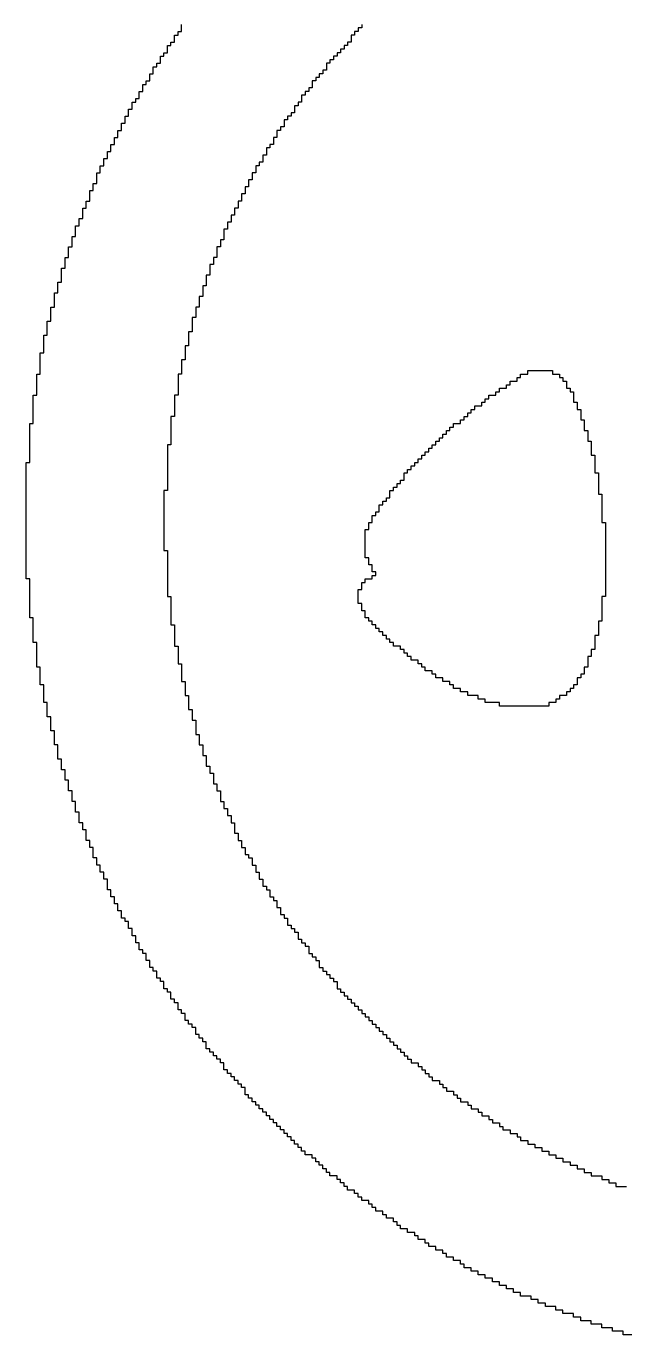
# Model space of a CAD drawing. Header units: inches. Extents: x -0.01 to 8.25, y -0.01 to 4.91.
# Drawn here: x 6.0883 to 6.1555, y 1.0419 to 1.1888 of the extents above; entities that cross this region are included whole.
import ezdxf

# ---------------------------------------------------------------- set-up
doc = ezdxf.new("R2010")
doc.units = ezdxf.units.IN
doc.header["$MEASUREMENT"] = 0
doc.layers.add('Top Overlay', color=2, linetype='Continuous')

msp = doc.modelspace()

# ---------------------------------------------------------------- linework, layer by layer
at = {"layer": 'Top Overlay'}
for p, q in [((6.10572, 1.18821), (6.10572, 1.189)), ((6.12594, 1.18861), (6.12555, 1.18861)), ((6.12555, 1.18861), (6.12555, 1.18821)), ((6.12594, 1.189), (6.12594, 1.18861)), ((6.10453, 1.18662), (6.10453, 1.18702)), ((6.10453, 1.18702), (6.10493, 1.18702)), ((6.10493, 1.18702), (6.10493, 1.18781)), ((6.10493, 1.18781), (6.10532, 1.18781)), ((6.10532, 1.18781), (6.10532, 1.18821)), ((6.10532, 1.18821), (6.10572, 1.18821)), ((6.12475, 1.18702), (6.12436, 1.18702)), ((6.12436, 1.18702), (6.12436, 1.18662)), ((6.12515, 1.18781), (6.12475, 1.18781)), ((6.12475, 1.18781), (6.12475, 1.18702)), ((6.12555, 1.18821), (6.12515, 1.18821)), ((6.12515, 1.18821), (6.12515, 1.18781)), ((6.10374, 1.18544), (6.10374, 1.18583)), ((6.10374, 1.18583), (6.10413, 1.18583)), ((6.10413, 1.18583), (6.10413, 1.18662)), ((6.10413, 1.18662), (6.10453, 1.18662)), ((6.12356, 1.18583), (6.12317, 1.18583)), ((6.12317, 1.18583), (6.12317, 1.18544)), ((6.12396, 1.18623), (6.12356, 1.18623)), ((6.12356, 1.18623), (6.12356, 1.18583)), ((6.12436, 1.18662), (6.12396, 1.18662)), ((6.12396, 1.18662), (6.12396, 1.18623)), ((6.10255, 1.18345), (6.10255, 1.18425)), ((6.10255, 1.18425), (6.10295, 1.18425)), ((6.10295, 1.18425), (6.10295, 1.18464)), ((6.10295, 1.18464), (6.10334, 1.18464)), ((6.10334, 1.18464), (6.10334, 1.18544)), ((6.10334, 1.18544), (6.10374, 1.18544)), ((6.12237, 1.18464), (6.12198, 1.18464)), ((6.12198, 1.18464), (6.12198, 1.18385)), ((6.12277, 1.18504), (6.12237, 1.18504)), ((6.12237, 1.18504), (6.12237, 1.18464)), ((6.12317, 1.18544), (6.12277, 1.18544)), ((6.12277, 1.18544), (6.12277, 1.18504)), ((6.10176, 1.18226), (6.10176, 1.18266)), ((6.10176, 1.18266), (6.10215, 1.18266)), ((6.10215, 1.18266), (6.10215, 1.18345)), ((6.10215, 1.18345), (6.10255, 1.18345)), ((6.12079, 1.18266), (6.12039, 1.18266)), ((6.12039, 1.18266), (6.12039, 1.18187)), ((6.12118, 1.18306), (6.12079, 1.18306)), ((6.12079, 1.18306), (6.12079, 1.18266)), ((6.12158, 1.18345), (6.12118, 1.18345)), ((6.12118, 1.18345), (6.12118, 1.18306)), ((6.12198, 1.18385), (6.12158, 1.18385)), ((6.12158, 1.18385), (6.12158, 1.18345)), ((6.10096, 1.18068), (6.10096, 1.18147)), ((6.10096, 1.18147), (6.10136, 1.18147)), ((6.10136, 1.18147), (6.10136, 1.18226)), ((6.10136, 1.18226), (6.10176, 1.18226)), ((6.11999, 1.18147), (6.1196, 1.18147)), ((6.1196, 1.18147), (6.1196, 1.18107)), ((6.12039, 1.18187), (6.11999, 1.18187)), ((6.11999, 1.18187), (6.11999, 1.18147)), ((6.10017, 1.17949), (6.10017, 1.18028)), ((6.10017, 1.18028), (6.10057, 1.18028)), ((6.10057, 1.18028), (6.10057, 1.18068)), ((6.10057, 1.18068), (6.10096, 1.18068)), ((6.11881, 1.17988), (6.11841, 1.17988)), ((6.11841, 1.17988), (6.11841, 1.17909)), ((6.1192, 1.18028), (6.11881, 1.18028)), ((6.11881, 1.18028), (6.11881, 1.17988)), ((6.1196, 1.18107), (6.1192, 1.18107)), ((6.1192, 1.18107), (6.1192, 1.18028)), ((6.09938, 1.1779), (6.09938, 1.17869)), ((6.09938, 1.17869), (6.09977, 1.17869)), ((6.09977, 1.17869), (6.09977, 1.17949)), ((6.09977, 1.17949), (6.10017, 1.17949)), ((6.11762, 1.1783), (6.11722, 1.1783)), ((6.11722, 1.1783), (6.11722, 1.17751)), ((6.11801, 1.17869), (6.11762, 1.17869)), ((6.11762, 1.17869), (6.11762, 1.1783)), ((6.11841, 1.17909), (6.11801, 1.17909)), ((6.11801, 1.17909), (6.11801, 1.17869)), ((6.09858, 1.17632), (6.09858, 1.17711)), ((6.09858, 1.17711), (6.09898, 1.17711)), ((6.09898, 1.17711), (6.09898, 1.1779)), ((6.09898, 1.1779), (6.09938, 1.1779)), ((6.11682, 1.17711), (6.11643, 1.17711)), ((6.11643, 1.17711), (6.11643, 1.17632)), ((6.11722, 1.17751), (6.11682, 1.17751)), ((6.11682, 1.17751), (6.11682, 1.17711)), ((6.09779, 1.17473), (6.09779, 1.17552)), ((6.09779, 1.17552), (6.09819, 1.17552)), ((6.09819, 1.17552), (6.09819, 1.17632)), ((6.09819, 1.17632), (6.09858, 1.17632)), ((6.11603, 1.17552), (6.11563, 1.17552)), ((6.11563, 1.17552), (6.11563, 1.17513)), ((6.11643, 1.17632), (6.11603, 1.17632)), ((6.11603, 1.17632), (6.11603, 1.17552)), ((6.097, 1.17314), (6.097, 1.17394)), ((6.097, 1.17394), (6.09739, 1.17394)), ((6.09739, 1.17394), (6.09739, 1.17473)), ((6.09739, 1.17473), (6.09779, 1.17473)), ((6.11524, 1.17433), (6.11484, 1.17433)), ((6.11484, 1.17433), (6.11484, 1.17354)), ((6.11563, 1.17513), (6.11524, 1.17513)), ((6.11524, 1.17513), (6.11524, 1.17433)), ((6.09621, 1.17116), (6.09621, 1.17235)), ((6.09621, 1.17235), (6.0966, 1.17235)), ((6.0966, 1.17235), (6.0966, 1.17314)), ((6.0966, 1.17314), (6.097, 1.17314)), ((6.11405, 1.17235), (6.11365, 1.17235)), ((6.11365, 1.17235), (6.11365, 1.17156)), ((6.11444, 1.17314), (6.11405, 1.17314)), ((6.11405, 1.17314), (6.11405, 1.17235)), ((6.11484, 1.17354), (6.11444, 1.17354)), ((6.11444, 1.17354), (6.11444, 1.17314)), ((6.09581, 1.17037), (6.09581, 1.17116)), ((6.09581, 1.17116), (6.09621, 1.17116)), ((6.11365, 1.17156), (6.11325, 1.17156)), ((6.11325, 1.17156), (6.11325, 1.17076)), ((6.09541, 1.16918), (6.09541, 1.17037)), ((6.09541, 1.17037), (6.09581, 1.17037)), ((6.11286, 1.16997), (6.11246, 1.16997)), ((6.11246, 1.16997), (6.11246, 1.16918)), ((6.11325, 1.17076), (6.11286, 1.17076)), ((6.11286, 1.17076), (6.11286, 1.16997)), ((6.09462, 1.1672), (6.09462, 1.16839)), ((6.09462, 1.16839), (6.09502, 1.16839)), ((6.09502, 1.16839), (6.09502, 1.16918)), ((6.09502, 1.16918), (6.09541, 1.16918)), ((6.11206, 1.16839), (6.11167, 1.16839)), ((6.11167, 1.16839), (6.11167, 1.16759)), ((6.11246, 1.16918), (6.11206, 1.16918)), ((6.11206, 1.16918), (6.11206, 1.16839)), ((6.09422, 1.1664), (6.09422, 1.1672)), ((6.09422, 1.1672), (6.09462, 1.1672)), ((6.11127, 1.1668), (6.11088, 1.1668)), ((6.11088, 1.1668), (6.11088, 1.16601)), ((6.11167, 1.16759), (6.11127, 1.16759)), ((6.11127, 1.16759), (6.11127, 1.1668)), ((6.09343, 1.16402), (6.09343, 1.16521)), ((6.09343, 1.16521), (6.09383, 1.16521)), ((6.09383, 1.16521), (6.09383, 1.1664)), ((6.09383, 1.1664), (6.09422, 1.1664)), ((6.11088, 1.16601), (6.11048, 1.16601)), ((6.11048, 1.16601), (6.11048, 1.16482)), ((6.09303, 1.16283), (6.09303, 1.16402)), ((6.09303, 1.16402), (6.09343, 1.16402)), ((6.11008, 1.16402), (6.10969, 1.16402)), ((6.10969, 1.16402), (6.10969, 1.16283)), ((6.11048, 1.16482), (6.11008, 1.16482)), ((6.11008, 1.16482), (6.11008, 1.16402)), ((6.09264, 1.16165), (6.09264, 1.16283)), ((6.09264, 1.16283), (6.09303, 1.16283)), ((6.10929, 1.16204), (6.10889, 1.16204)), ((6.10889, 1.16204), (6.10889, 1.16085)), ((6.10969, 1.16283), (6.10929, 1.16283)), ((6.10929, 1.16283), (6.10929, 1.16204)), ((6.09224, 1.16006), (6.09224, 1.16165)), ((6.09224, 1.16165), (6.09264, 1.16165)), ((6.10889, 1.16085), (6.1085, 1.16085)), ((6.1085, 1.16085), (6.1085, 1.15966)), ((6.09184, 1.15887), (6.09184, 1.16006)), ((6.09184, 1.16006), (6.09224, 1.16006)), ((6.1085, 1.15966), (6.1081, 1.15966)), ((6.1081, 1.15966), (6.1081, 1.15847)), ((6.09145, 1.15728), (6.09145, 1.15887)), ((6.09145, 1.15887), (6.09184, 1.15887)), ((6.1081, 1.15847), (6.1077, 1.15847)), ((6.1077, 1.15847), (6.1077, 1.15728)), ((6.09105, 1.1557), (6.09105, 1.15728)), ((6.09105, 1.15728), (6.09145, 1.15728)), ((6.1077, 1.15728), (6.10731, 1.15728)), ((6.10731, 1.15728), (6.10731, 1.15609)), ((6.09065, 1.15411), (6.09065, 1.1557)), ((6.09065, 1.1557), (6.09105, 1.1557)), ((6.10731, 1.15609), (6.10691, 1.15609)), ((6.10691, 1.15609), (6.10691, 1.15451)), ((6.09026, 1.15213), (6.09026, 1.15411)), ((6.09026, 1.15411), (6.09065, 1.15411)), ((6.10691, 1.15451), (6.10651, 1.15451)), ((6.10651, 1.15451), (6.10651, 1.15292)), ((6.08986, 1.14975), (6.08986, 1.15213)), ((6.08986, 1.15213), (6.09026, 1.15213)), ((6.10651, 1.15292), (6.10612, 1.15292)), ((6.10612, 1.15292), (6.10612, 1.15134)), ((6.10612, 1.15134), (6.10572, 1.15134)), ((6.10572, 1.15134), (6.10572, 1.14975)), ((6.08946, 1.14737), (6.08946, 1.14975)), ((6.08946, 1.14975), (6.08986, 1.14975)), ((6.10572, 1.14975), (6.10532, 1.14975)), ((6.10532, 1.14975), (6.10532, 1.14737)), ((6.1426, 1.14856), (6.1426, 1.14896)), ((6.1426, 1.14896), (6.14339, 1.14896)), ((6.14339, 1.14896), (6.14339, 1.14935)), ((6.14339, 1.14935), (6.14378, 1.14935)), ((6.14378, 1.14935), (6.14378, 1.14975)), ((6.14378, 1.14975), (6.14458, 1.14975)), ((6.14458, 1.14975), (6.14458, 1.15015)), ((6.14458, 1.15015), (6.14735, 1.15015)), ((6.14735, 1.15015), (6.14735, 1.14975)), ((6.14735, 1.14975), (6.14815, 1.14975)), ((6.14815, 1.14975), (6.14815, 1.14935)), ((6.14815, 1.14935), (6.14854, 1.14935)), ((6.14854, 1.14935), (6.14854, 1.14896)), ((6.14854, 1.14896), (6.14894, 1.14896)), ((6.14894, 1.14896), (6.14894, 1.14816)), ((6.08907, 1.1442), (6.08907, 1.14737)), ((6.08907, 1.14737), (6.08946, 1.14737)), ((6.10532, 1.14737), (6.10493, 1.14737)), ((6.10493, 1.14737), (6.10493, 1.14499)), ((6.14022, 1.14697), (6.14022, 1.14737)), ((6.14022, 1.14737), (6.14101, 1.14737)), ((6.14101, 1.14737), (6.14101, 1.14777)), ((6.14101, 1.14777), (6.14141, 1.14777)), ((6.14141, 1.14777), (6.14141, 1.14816)), ((6.14141, 1.14816), (6.1422, 1.14816)), ((6.1422, 1.14816), (6.1422, 1.14856)), ((6.1422, 1.14856), (6.1426, 1.14856)), ((6.14894, 1.14816), (6.14934, 1.14816)), ((6.14934, 1.14816), (6.14934, 1.14777)), ((6.14934, 1.14777), (6.14973, 1.14777)), ((6.14973, 1.14777), (6.14973, 1.14658)), ((6.13863, 1.14579), (6.13863, 1.14618)), ((6.13863, 1.14618), (6.13942, 1.14618)), ((6.13942, 1.14618), (6.13942, 1.14658)), ((6.13942, 1.14658), (6.13982, 1.14658)), ((6.13982, 1.14658), (6.13982, 1.14697)), ((6.13982, 1.14697), (6.14022, 1.14697)), ((6.14973, 1.14658), (6.15013, 1.14658)), ((6.15013, 1.14658), (6.15013, 1.14579)), ((6.10493, 1.14499), (6.10453, 1.14499)), ((6.10453, 1.14499), (6.10453, 1.14182)), ((6.13704, 1.1442), (6.13704, 1.1446)), ((6.13704, 1.1446), (6.13744, 1.1446)), ((6.13744, 1.1446), (6.13744, 1.14499)), ((6.13744, 1.14499), (6.13784, 1.14499)), ((6.13784, 1.14499), (6.13784, 1.14539)), ((6.13784, 1.14539), (6.13823, 1.14539)), ((6.13823, 1.14539), (6.13823, 1.14579)), ((6.13823, 1.14579), (6.13863, 1.14579)), ((6.15013, 1.14579), (6.15053, 1.14579)), ((6.15053, 1.14579), (6.15053, 1.1446)), ((6.15053, 1.1446), (6.15092, 1.1446)), ((6.15092, 1.1446), (6.15092, 1.14341)), ((6.08867, 1.13984), (6.08867, 1.1442)), ((6.08867, 1.1442), (6.08907, 1.1442)), ((6.13506, 1.14261), (6.13506, 1.14301)), ((6.13506, 1.14301), (6.13546, 1.14301)), ((6.13546, 1.14301), (6.13546, 1.14341)), ((6.13546, 1.14341), (6.13585, 1.14341)), ((6.13585, 1.14341), (6.13585, 1.1438)), ((6.13585, 1.1438), (6.13625, 1.1438)), ((6.13625, 1.1438), (6.13625, 1.1442)), ((6.13625, 1.1442), (6.13704, 1.1442)), ((6.15092, 1.14341), (6.15132, 1.14341)), ((6.15132, 1.14341), (6.15132, 1.14222)), ((6.10453, 1.14182), (6.10413, 1.14182)), ((6.10413, 1.14182), (6.10413, 1.13667)), ((6.13387, 1.14142), (6.13387, 1.14182)), ((6.13387, 1.14182), (6.13427, 1.14182)), ((6.13427, 1.14182), (6.13427, 1.14222)), ((6.13427, 1.14222), (6.13467, 1.14222)), ((6.13467, 1.14222), (6.13467, 1.14261)), ((6.13467, 1.14261), (6.13506, 1.14261)), ((6.15132, 1.14222), (6.15171, 1.14222)), ((6.15171, 1.14222), (6.15171, 1.14063)), ((6.13229, 1.13984), (6.13229, 1.14023)), ((6.13229, 1.14023), (6.13268, 1.14023)), ((6.13268, 1.14023), (6.13268, 1.14063)), ((6.13268, 1.14063), (6.13308, 1.14063)), ((6.13308, 1.14063), (6.13308, 1.14103)), ((6.13308, 1.14103), (6.13348, 1.14103)), ((6.13348, 1.14103), (6.13348, 1.14142)), ((6.13348, 1.14142), (6.13387, 1.14142)), ((6.15171, 1.14063), (6.15211, 1.14063)), ((6.15211, 1.14063), (6.15211, 1.13865)), ((6.08828, 1.12675), (6.08828, 1.13984)), ((6.08828, 1.13984), (6.08867, 1.13984)), ((6.1307, 1.13786), (6.1307, 1.13865)), ((6.1307, 1.13865), (6.1311, 1.13865)), ((6.1311, 1.13865), (6.1311, 1.13904)), ((6.1311, 1.13904), (6.13149, 1.13904)), ((6.13149, 1.13904), (6.13149, 1.13944)), ((6.13149, 1.13944), (6.13189, 1.13944)), ((6.13189, 1.13944), (6.13189, 1.13984)), ((6.13189, 1.13984), (6.13229, 1.13984)), ((6.15211, 1.13865), (6.15251, 1.13865)), ((6.15251, 1.13865), (6.15251, 1.13627)), ((6.12951, 1.13667), (6.12951, 1.13706)), ((6.12951, 1.13706), (6.12991, 1.13706)), ((6.12991, 1.13706), (6.12991, 1.13746)), ((6.12991, 1.13746), (6.1303, 1.13746)), ((6.1303, 1.13746), (6.1303, 1.13786)), ((6.1303, 1.13786), (6.1307, 1.13786)), ((6.10413, 1.13667), (6.10374, 1.13667)), ((6.10374, 1.13667), (6.10374, 1.12993)), ((6.12872, 1.13548), (6.12872, 1.13587)), ((6.12872, 1.13587), (6.12911, 1.13587)), ((6.12911, 1.13587), (6.12911, 1.13667)), ((6.12911, 1.13667), (6.12951, 1.13667)), ((6.15251, 1.13627), (6.1529, 1.13627)), ((6.1529, 1.13627), (6.1529, 1.1331)), ((6.12753, 1.13389), (6.12753, 1.13429)), ((6.12753, 1.13429), (6.12792, 1.13429)), ((6.12792, 1.13429), (6.12792, 1.13508)), ((6.12792, 1.13508), (6.12832, 1.13508)), ((6.12832, 1.13508), (6.12832, 1.13548)), ((6.12832, 1.13548), (6.12872, 1.13548)), ((6.12674, 1.1323), (6.12674, 1.1331)), ((6.12674, 1.1331), (6.12713, 1.1331)), ((6.12713, 1.1331), (6.12713, 1.13389)), ((6.12713, 1.13389), (6.12753, 1.13389)), ((6.1529, 1.1331), (6.1533, 1.1331)), ((6.1533, 1.1331), (6.1533, 1.12477)), ((6.12634, 1.12913), (6.12634, 1.1323)), ((6.12634, 1.1323), (6.12674, 1.1323)), ((6.10374, 1.12993), (6.10413, 1.12993)), ((6.10413, 1.12993), (6.10413, 1.12477)), ((6.12674, 1.12913), (6.12634, 1.12913)), ((6.12674, 1.12834), (6.12674, 1.12913)), ((6.12713, 1.12834), (6.12674, 1.12834)), ((6.12713, 1.12755), (6.12713, 1.12834)), ((6.08867, 1.12675), (6.08828, 1.12675)), ((6.08867, 1.12239), (6.08867, 1.12675)), ((6.12634, 1.12636), (6.12634, 1.12675)), ((6.12634, 1.12675), (6.12713, 1.12675)), ((6.12753, 1.12755), (6.12713, 1.12755)), ((6.12713, 1.12675), (6.12713, 1.12715)), ((6.12713, 1.12715), (6.12753, 1.12715)), ((6.12753, 1.12715), (6.12753, 1.12755)), ((6.12555, 1.12398), (6.12555, 1.12556)), ((6.12555, 1.12556), (6.12594, 1.12556)), ((6.12594, 1.12556), (6.12594, 1.12636)), ((6.12594, 1.12636), (6.12634, 1.12636)), ((6.10413, 1.12477), (6.10453, 1.12477)), ((6.10453, 1.12477), (6.10453, 1.1216)), ((6.12594, 1.12398), (6.12555, 1.12398)), ((6.12594, 1.12318), (6.12594, 1.12398)), ((6.1533, 1.12477), (6.1529, 1.12477)), ((6.1529, 1.12477), (6.1529, 1.122)), ((6.08907, 1.12239), (6.08867, 1.12239)), ((6.08907, 1.11962), (6.08907, 1.12239)), ((6.12634, 1.12318), (6.12594, 1.12318)), ((6.12634, 1.12239), (6.12634, 1.12318)), ((6.12674, 1.12239), (6.12634, 1.12239)), ((6.12674, 1.122), (6.12674, 1.12239)), ((6.10453, 1.1216), (6.10493, 1.1216)), ((6.10493, 1.1216), (6.10493, 1.11922)), ((6.12713, 1.122), (6.12674, 1.122)), ((6.12713, 1.1216), (6.12713, 1.122)), ((6.12753, 1.1216), (6.12713, 1.1216)), ((6.12753, 1.1212), (6.12753, 1.1216)), ((6.12792, 1.1212), (6.12753, 1.1212)), ((6.12792, 1.12081), (6.12792, 1.1212)), ((6.1529, 1.122), (6.15251, 1.122)), ((6.15251, 1.122), (6.15251, 1.12041)), ((6.08946, 1.11962), (6.08907, 1.11962)), ((6.08946, 1.11684), (6.08946, 1.11962)), ((6.12832, 1.12081), (6.12792, 1.12081)), ((6.12832, 1.12041), (6.12832, 1.12081)), ((6.12872, 1.12041), (6.12832, 1.12041)), ((6.12872, 1.12001), (6.12872, 1.12041)), ((6.12911, 1.12001), (6.12872, 1.12001)), ((6.12911, 1.11962), (6.12911, 1.12001)), ((6.12951, 1.11962), (6.12911, 1.11962)), ((6.12951, 1.11922), (6.12951, 1.11962)), ((6.15251, 1.12041), (6.15211, 1.12041)), ((6.15211, 1.12041), (6.15211, 1.11882)), ((6.10493, 1.11922), (6.10532, 1.11922)), ((6.10532, 1.11922), (6.10532, 1.11724)), ((6.1303, 1.11922), (6.12951, 1.11922)), ((6.1303, 1.11882), (6.1303, 1.11922)), ((6.1307, 1.11882), (6.1303, 1.11882)), ((6.1307, 1.11843), (6.1307, 1.11882)), ((6.1311, 1.11843), (6.1307, 1.11843)), ((6.1311, 1.11803), (6.1311, 1.11843)), ((6.13149, 1.11803), (6.1311, 1.11803)), ((6.13149, 1.11763), (6.13149, 1.11803)), ((6.15171, 1.11803), (6.15132, 1.11803)), ((6.15132, 1.11803), (6.15132, 1.11684)), ((6.15211, 1.11882), (6.15171, 1.11882)), ((6.15171, 1.11882), (6.15171, 1.11803)), ((6.08986, 1.11684), (6.08946, 1.11684)), ((6.08986, 1.11486), (6.08986, 1.11684)), ((6.10532, 1.11724), (6.10572, 1.11724)), ((6.10572, 1.11724), (6.10572, 1.11525)), ((6.13229, 1.11763), (6.13149, 1.11763)), ((6.13229, 1.11724), (6.13229, 1.11763)), ((6.13268, 1.11724), (6.13229, 1.11724)), ((6.13268, 1.11684), (6.13268, 1.11724)), ((6.13308, 1.11684), (6.13268, 1.11684)), ((6.13308, 1.11644), (6.13308, 1.11684)), ((6.15132, 1.11684), (6.15092, 1.11684)), ((6.15092, 1.11684), (6.15092, 1.11605)), ((6.10572, 1.11525), (6.10612, 1.11525)), ((6.10612, 1.11525), (6.10612, 1.11367)), ((6.13387, 1.11644), (6.13308, 1.11644)), ((6.13387, 1.11605), (6.13387, 1.11644)), ((6.13427, 1.11605), (6.13387, 1.11605)), ((6.13427, 1.11565), (6.13427, 1.11605)), ((6.13506, 1.11565), (6.13427, 1.11565)), ((6.13506, 1.11525), (6.13506, 1.11565)), ((6.13585, 1.11525), (6.13506, 1.11525)), ((6.13585, 1.11486), (6.13585, 1.11525)), ((6.15053, 1.11565), (6.15013, 1.11565)), ((6.15013, 1.11565), (6.15013, 1.11486)), ((6.15092, 1.11605), (6.15053, 1.11605)), ((6.15053, 1.11605), (6.15053, 1.11565)), ((6.09026, 1.11486), (6.08986, 1.11486)), ((6.09026, 1.11288), (6.09026, 1.11486)), ((6.10612, 1.11367), (6.10651, 1.11367)), ((6.10651, 1.11367), (6.10651, 1.11208)), ((6.13625, 1.11486), (6.13585, 1.11486)), ((6.13625, 1.11446), (6.13625, 1.11486)), ((6.13704, 1.11446), (6.13625, 1.11446)), ((6.13704, 1.11407), (6.13704, 1.11446)), ((6.13784, 1.11407), (6.13704, 1.11407)), ((6.13784, 1.11367), (6.13784, 1.11407)), ((6.13903, 1.11367), (6.13784, 1.11367)), ((6.13903, 1.11327), (6.13903, 1.11367)), ((6.14894, 1.11367), (6.14815, 1.11367)), ((6.14815, 1.11367), (6.14815, 1.11327)), ((6.14934, 1.11407), (6.14894, 1.11407)), ((6.14894, 1.11407), (6.14894, 1.11367)), ((6.14973, 1.11446), (6.14934, 1.11446)), ((6.14934, 1.11446), (6.14934, 1.11407)), ((6.15013, 1.11486), (6.14973, 1.11486)), ((6.14973, 1.11486), (6.14973, 1.11446)), ((6.09065, 1.11288), (6.09026, 1.11288)), ((6.09065, 1.11129), (6.09065, 1.11288)), ((6.10651, 1.11208), (6.10691, 1.11208)), ((6.10691, 1.11208), (6.10691, 1.11089)), ((6.13982, 1.11327), (6.13903, 1.11327)), ((6.13982, 1.11288), (6.13982, 1.11327)), ((6.14141, 1.11288), (6.13982, 1.11288)), ((6.14141, 1.11248), (6.14141, 1.11288)), ((6.14696, 1.11248), (6.14141, 1.11248)), ((6.14775, 1.11288), (6.14696, 1.11288)), ((6.14696, 1.11288), (6.14696, 1.11248)), ((6.14775, 1.11327), (6.14775, 1.11288)), ((6.14815, 1.11327), (6.14775, 1.11327)), ((6.09105, 1.11129), (6.09065, 1.11129)), ((6.09105, 1.1097), (6.09105, 1.11129)), ((6.10691, 1.11089), (6.10731, 1.11089)), ((6.10731, 1.11089), (6.10731, 1.10931)), ((6.09145, 1.1097), (6.09105, 1.1097)), ((6.09145, 1.10812), (6.09145, 1.1097)), ((6.10731, 1.10931), (6.1077, 1.10931)), ((6.1077, 1.10931), (6.1077, 1.10812)), ((6.09184, 1.10812), (6.09145, 1.10812)), ((6.09184, 1.10653), (6.09184, 1.10812)), ((6.1077, 1.10812), (6.1081, 1.10812)), ((6.1081, 1.10812), (6.1081, 1.10693)), ((6.09224, 1.10653), (6.09184, 1.10653)), ((6.09224, 1.10534), (6.09224, 1.10653)), ((6.1081, 1.10693), (6.1085, 1.10693)), ((6.1085, 1.10693), (6.1085, 1.10574)), ((6.09264, 1.10534), (6.09224, 1.10534)), ((6.09264, 1.10415), (6.09264, 1.10534)), ((6.1085, 1.10574), (6.10889, 1.10574)), ((6.10889, 1.10574), (6.10889, 1.10495)), ((6.10889, 1.10495), (6.10929, 1.10495)), ((6.10929, 1.10495), (6.10929, 1.10376)), ((6.09303, 1.10415), (6.09264, 1.10415)), ((6.09303, 1.10296), (6.09303, 1.10415)), ((6.10929, 1.10376), (6.10969, 1.10376)), ((6.10969, 1.10376), (6.10969, 1.10296)), ((6.09343, 1.10296), (6.09303, 1.10296)), ((6.09343, 1.10177), (6.09343, 1.10296)), ((6.09383, 1.10177), (6.09343, 1.10177)), ((6.09383, 1.10058), (6.09383, 1.10177)), ((6.10969, 1.10296), (6.11008, 1.10296)), ((6.11008, 1.10296), (6.11008, 1.10177)), ((6.11008, 1.10177), (6.11048, 1.10177)), ((6.11048, 1.10177), (6.11048, 1.10098)), ((6.09422, 1.10058), (6.09383, 1.10058)), ((6.09422, 1.09939), (6.09422, 1.10058)), ((6.11048, 1.10098), (6.11088, 1.10098)), ((6.11088, 1.10098), (6.11088, 1.10019)), ((6.09462, 1.09939), (6.09422, 1.09939)), ((6.09462, 1.0986), (6.09462, 1.09939)), ((6.11088, 1.10019), (6.11127, 1.10019)), ((6.11127, 1.10019), (6.11127, 1.09939)), ((6.11127, 1.09939), (6.11167, 1.09939)), ((6.11167, 1.09939), (6.11167, 1.09821)), ((6.09502, 1.0986), (6.09462, 1.0986)), ((6.09502, 1.09741), (6.09502, 1.0986)), ((6.09541, 1.09741), (6.09502, 1.09741)), ((6.09541, 1.09662), (6.09541, 1.09741)), ((6.11167, 1.09821), (6.11206, 1.09821)), ((6.11206, 1.09821), (6.11206, 1.09741)), ((6.11206, 1.09741), (6.11246, 1.09741)), ((6.11246, 1.09741), (6.11246, 1.09662)), ((6.09581, 1.09662), (6.09541, 1.09662)), ((6.09581, 1.09543), (6.09581, 1.09662)), ((6.11246, 1.09662), (6.11286, 1.09662)), ((6.11286, 1.09662), (6.11286, 1.09583)), ((6.09621, 1.09543), (6.09581, 1.09543)), ((6.09621, 1.09464), (6.09621, 1.09543)), ((6.0966, 1.09464), (6.09621, 1.09464)), ((6.0966, 1.09384), (6.0966, 1.09464)), ((6.11286, 1.09583), (6.11325, 1.09583)), ((6.11325, 1.09583), (6.11325, 1.09543)), ((6.11325, 1.09543), (6.11365, 1.09543)), ((6.11365, 1.09543), (6.11365, 1.09464)), ((6.11365, 1.09464), (6.11405, 1.09464)), ((6.11405, 1.09464), (6.11405, 1.09384)), ((6.097, 1.09384), (6.0966, 1.09384)), ((6.097, 1.09305), (6.097, 1.09384)), ((6.09739, 1.09305), (6.097, 1.09305)), ((6.09739, 1.09186), (6.09739, 1.09305)), ((6.11405, 1.09384), (6.11444, 1.09384)), ((6.11444, 1.09384), (6.11444, 1.09305)), ((6.11444, 1.09305), (6.11484, 1.09305)), ((6.11484, 1.09305), (6.11484, 1.09226)), ((6.09779, 1.09186), (6.09739, 1.09186)), ((6.09779, 1.09107), (6.09779, 1.09186)), ((6.11484, 1.09226), (6.11524, 1.09226)), ((6.11524, 1.09226), (6.11524, 1.09186)), ((6.11524, 1.09186), (6.11563, 1.09186)), ((6.11563, 1.09186), (6.11563, 1.09107)), ((6.09819, 1.09107), (6.09779, 1.09107)), ((6.09819, 1.09028), (6.09819, 1.09107)), ((6.09858, 1.09028), (6.09819, 1.09028)), ((6.09858, 1.08948), (6.09858, 1.09028)), ((6.11563, 1.09107), (6.11603, 1.09107)), ((6.11603, 1.09107), (6.11603, 1.09067)), ((6.11603, 1.09067), (6.11643, 1.09067)), ((6.11643, 1.09067), (6.11643, 1.08988)), ((6.09898, 1.08948), (6.09858, 1.08948)), ((6.09898, 1.08869), (6.09898, 1.08948)), ((6.09938, 1.08869), (6.09898, 1.08869)), ((6.09938, 1.08829), (6.09938, 1.08869)), ((6.11643, 1.08988), (6.11682, 1.08988)), ((6.11682, 1.08988), (6.11682, 1.08909)), ((6.11682, 1.08909), (6.11722, 1.08909)), ((6.11722, 1.08909), (6.11722, 1.08869)), ((6.11722, 1.08869), (6.11762, 1.08869)), ((6.11762, 1.08869), (6.11762, 1.0879)), ((6.09977, 1.08829), (6.09938, 1.08829)), ((6.09977, 1.0875), (6.09977, 1.08829)), ((6.10017, 1.0875), (6.09977, 1.0875)), ((6.10017, 1.08671), (6.10017, 1.0875)), ((6.11762, 1.0879), (6.11801, 1.0879)), ((6.11801, 1.0879), (6.11801, 1.0875)), ((6.11801, 1.0875), (6.11841, 1.0875)), ((6.11841, 1.0875), (6.11841, 1.0871)), ((6.11841, 1.0871), (6.11881, 1.0871)), ((6.11881, 1.0871), (6.11881, 1.08631)), ((6.10057, 1.08671), (6.10017, 1.08671)), ((6.10057, 1.08591), (6.10057, 1.08671)), ((6.10096, 1.08591), (6.10057, 1.08591)), ((6.10096, 1.08512), (6.10096, 1.08591)), ((6.11881, 1.08631), (6.1192, 1.08631)), ((6.1192, 1.08631), (6.1192, 1.08591)), ((6.1192, 1.08591), (6.1196, 1.08591)), ((6.1196, 1.08591), (6.1196, 1.08552)), ((6.10136, 1.08512), (6.10096, 1.08512)), ((6.10136, 1.08472), (6.10136, 1.08512)), ((6.10176, 1.08472), (6.10136, 1.08472)), ((6.10176, 1.08393), (6.10176, 1.08472)), ((6.1196, 1.08552), (6.11999, 1.08552)), ((6.11999, 1.08552), (6.11999, 1.08472)), ((6.11999, 1.08472), (6.12039, 1.08472)), ((6.12039, 1.08472), (6.12039, 1.08433)), ((6.12039, 1.08433), (6.12079, 1.08433)), ((6.12079, 1.08433), (6.12079, 1.08393)), ((6.10215, 1.08393), (6.10176, 1.08393)), ((6.10215, 1.08314), (6.10215, 1.08393)), ((6.10255, 1.08314), (6.10215, 1.08314)), ((6.10255, 1.08274), (6.10255, 1.08314)), ((6.10295, 1.08274), (6.10255, 1.08274)), ((6.10295, 1.08195), (6.10295, 1.08274)), ((6.12079, 1.08393), (6.12118, 1.08393)), ((6.12118, 1.08393), (6.12118, 1.08314)), ((6.12118, 1.08314), (6.12158, 1.08314)), ((6.12158, 1.08314), (6.12158, 1.08274)), ((6.12158, 1.08274), (6.12198, 1.08274)), ((6.12198, 1.08274), (6.12198, 1.08235)), ((6.10334, 1.08195), (6.10295, 1.08195)), ((6.10334, 1.08155), (6.10334, 1.08195)), ((6.10374, 1.08155), (6.10334, 1.08155)), ((6.10374, 1.08076), (6.10374, 1.08155)), ((6.12198, 1.08235), (6.12237, 1.08235)), ((6.12237, 1.08235), (6.12237, 1.08195)), ((6.12237, 1.08195), (6.12277, 1.08195)), ((6.12277, 1.08195), (6.12277, 1.08155)), ((6.12277, 1.08155), (6.12317, 1.08155)), ((6.12317, 1.08155), (6.12317, 1.08076)), ((6.10413, 1.08076), (6.10374, 1.08076)), ((6.10413, 1.08036), (6.10413, 1.08076)), ((6.10453, 1.08036), (6.10413, 1.08036)), ((6.10453, 1.07957), (6.10453, 1.08036)), ((6.12317, 1.08076), (6.12356, 1.08076)), ((6.12356, 1.08076), (6.12356, 1.08036)), ((6.12356, 1.08036), (6.12396, 1.08036)), ((6.12396, 1.08036), (6.12396, 1.07997)), ((6.12396, 1.07997), (6.12436, 1.07997)), ((6.12436, 1.07997), (6.12436, 1.07957)), ((6.10493, 1.07957), (6.10453, 1.07957)), ((6.10493, 1.07917), (6.10493, 1.07957)), ((6.10532, 1.07917), (6.10493, 1.07917)), ((6.10532, 1.07838), (6.10532, 1.07917)), ((6.10572, 1.07838), (6.10532, 1.07838)), ((6.10572, 1.07798), (6.10572, 1.07838)), ((6.12436, 1.07957), (6.12475, 1.07957)), ((6.12475, 1.07957), (6.12475, 1.07917)), ((6.12475, 1.07917), (6.12515, 1.07917)), ((6.12515, 1.07917), (6.12515, 1.07878)), ((6.12515, 1.07878), (6.12555, 1.07878)), ((6.12555, 1.07878), (6.12555, 1.07838)), ((6.12555, 1.07838), (6.12594, 1.07838)), ((6.12594, 1.07838), (6.12594, 1.07798)), ((6.10612, 1.07798), (6.10572, 1.07798)), ((6.10612, 1.07719), (6.10612, 1.07798)), ((6.10651, 1.07719), (6.10612, 1.07719)), ((6.10651, 1.07679), (6.10651, 1.07719)), ((6.12594, 1.07798), (6.12634, 1.07798)), ((6.12634, 1.07798), (6.12634, 1.07759)), ((6.12634, 1.07759), (6.12674, 1.07759)), ((6.12674, 1.07759), (6.12674, 1.07719)), ((6.12674, 1.07719), (6.12713, 1.07719)), ((6.12713, 1.07719), (6.12713, 1.07679)), ((6.10691, 1.07679), (6.10651, 1.07679)), ((6.10691, 1.0764), (6.10691, 1.07679)), ((6.10731, 1.0764), (6.10691, 1.0764)), ((6.10731, 1.0756), (6.10731, 1.0764)), ((6.1077, 1.0756), (6.10731, 1.0756)), ((6.1077, 1.07521), (6.1077, 1.0756)), ((6.12713, 1.07679), (6.12753, 1.07679)), ((6.12753, 1.07679), (6.12753, 1.0764)), ((6.12753, 1.0764), (6.12792, 1.0764)), ((6.12792, 1.0764), (6.12792, 1.076)), ((6.12792, 1.076), (6.12832, 1.076)), ((6.12832, 1.076), (6.12832, 1.0756)), ((6.12832, 1.0756), (6.12872, 1.0756)), ((6.12872, 1.0756), (6.12872, 1.07521)), ((6.1081, 1.07521), (6.1077, 1.07521)), ((6.1081, 1.07481), (6.1081, 1.07521)), ((6.1085, 1.07481), (6.1081, 1.07481)), ((6.1085, 1.07402), (6.1085, 1.07481)), ((6.10889, 1.07402), (6.1085, 1.07402)), ((6.10889, 1.07362), (6.10889, 1.07402)), ((6.12872, 1.07521), (6.12911, 1.07521)), ((6.12911, 1.07521), (6.12911, 1.07481)), ((6.12911, 1.07481), (6.12951, 1.07481)), ((6.12951, 1.07481), (6.12951, 1.07442)), ((6.12951, 1.07442), (6.12991, 1.07442)), ((6.12991, 1.07442), (6.12991, 1.07402)), ((6.12991, 1.07402), (6.1303, 1.07402)), ((6.1303, 1.07402), (6.1303, 1.07362)), ((6.10929, 1.07362), (6.10889, 1.07362)), ((6.10929, 1.07323), (6.10929, 1.07362)), ((6.10969, 1.07323), (6.10929, 1.07323)), ((6.10969, 1.07283), (6.10969, 1.07323)), ((6.11008, 1.07283), (6.10969, 1.07283)), ((6.11008, 1.07243), (6.11008, 1.07283)), ((6.11048, 1.07243), (6.11008, 1.07243)), ((6.11048, 1.07164), (6.11048, 1.07243)), ((6.1303, 1.07362), (6.1307, 1.07362)), ((6.1307, 1.07362), (6.1307, 1.07323)), ((6.1307, 1.07323), (6.1311, 1.07323)), ((6.1311, 1.07323), (6.1311, 1.07283)), ((6.1311, 1.07283), (6.13149, 1.07283)), ((6.13149, 1.07283), (6.13149, 1.07243)), ((6.13149, 1.07243), (6.13229, 1.07243)), ((6.13229, 1.07243), (6.13229, 1.07204)), ((6.11088, 1.07164), (6.11048, 1.07164)), ((6.11088, 1.07124), (6.11088, 1.07164)), ((6.11127, 1.07124), (6.11088, 1.07124)), ((6.11127, 1.07085), (6.11127, 1.07124)), ((6.13229, 1.07204), (6.13268, 1.07204)), ((6.13268, 1.07204), (6.13268, 1.07164)), ((6.13268, 1.07164), (6.13308, 1.07164)), ((6.13308, 1.07164), (6.13308, 1.07124)), ((6.13308, 1.07124), (6.13348, 1.07124)), ((6.13348, 1.07124), (6.13348, 1.07085)), ((6.11167, 1.07085), (6.11127, 1.07085)), ((6.11167, 1.07045), (6.11167, 1.07085)), ((6.11206, 1.07045), (6.11167, 1.07045)), ((6.11206, 1.07005), (6.11206, 1.07045)), ((6.11246, 1.07005), (6.11206, 1.07005)), ((6.11246, 1.06966), (6.11246, 1.07005)), ((6.11286, 1.06966), (6.11246, 1.06966)), ((6.11286, 1.06886), (6.11286, 1.06966)), ((6.13348, 1.07085), (6.13387, 1.07085)), ((6.13387, 1.07085), (6.13387, 1.07045)), ((6.13387, 1.07045), (6.13467, 1.07045)), ((6.13467, 1.07045), (6.13467, 1.07005)), ((6.13467, 1.07005), (6.13506, 1.07005)), ((6.13506, 1.07005), (6.13506, 1.06966)), ((6.13506, 1.06966), (6.13546, 1.06966)), ((6.13546, 1.06966), (6.13546, 1.06926)), ((6.11325, 1.06886), (6.11286, 1.06886)), ((6.11325, 1.06847), (6.11325, 1.06886)), ((6.11365, 1.06847), (6.11325, 1.06847)), ((6.11365, 1.06807), (6.11365, 1.06847)), ((6.11405, 1.06807), (6.11365, 1.06807)), ((6.11405, 1.06767), (6.11405, 1.06807)), ((6.13546, 1.06926), (6.13625, 1.06926)), ((6.13625, 1.06926), (6.13625, 1.06886)), ((6.13625, 1.06886), (6.13665, 1.06886)), ((6.13665, 1.06886), (6.13665, 1.06847)), ((6.13665, 1.06847), (6.13704, 1.06847)), ((6.13704, 1.06847), (6.13704, 1.06807)), ((6.13704, 1.06807), (6.13784, 1.06807)), ((6.13784, 1.06807), (6.13784, 1.06767)), ((6.11444, 1.06767), (6.11405, 1.06767)), ((6.11444, 1.06728), (6.11444, 1.06767)), ((6.11484, 1.06728), (6.11444, 1.06728)), ((6.11484, 1.06688), (6.11484, 1.06728)), ((6.11524, 1.06688), (6.11484, 1.06688)), ((6.11524, 1.06649), (6.11524, 1.06688)), ((6.13784, 1.06767), (6.13823, 1.06767)), ((6.13823, 1.06767), (6.13823, 1.06728)), ((6.13823, 1.06728), (6.13903, 1.06728)), ((6.13903, 1.06728), (6.13903, 1.06688)), ((6.13903, 1.06688), (6.13942, 1.06688)), ((6.13942, 1.06688), (6.13942, 1.06649)), ((6.11563, 1.06649), (6.11524, 1.06649)), ((6.11563, 1.06609), (6.11563, 1.06649)), ((6.11603, 1.06609), (6.11563, 1.06609)), ((6.11603, 1.06569), (6.11603, 1.06609)), ((6.11643, 1.06569), (6.11603, 1.06569)), ((6.11643, 1.0653), (6.11643, 1.06569)), ((6.11682, 1.0653), (6.11643, 1.0653)), ((6.11682, 1.0649), (6.11682, 1.0653)), ((6.13942, 1.06649), (6.14022, 1.06649)), ((6.14022, 1.06649), (6.14022, 1.06609)), ((6.14022, 1.06609), (6.14061, 1.06609)), ((6.14061, 1.06609), (6.14061, 1.06569)), ((6.14061, 1.06569), (6.14141, 1.06569)), ((6.14141, 1.06569), (6.14141, 1.0653)), ((6.14141, 1.0653), (6.1418, 1.0653)), ((6.1418, 1.0653), (6.1418, 1.0649)), ((6.11722, 1.0649), (6.11682, 1.0649)), ((6.11722, 1.0645), (6.11722, 1.0649)), ((6.11762, 1.0645), (6.11722, 1.0645)), ((6.11762, 1.06411), (6.11762, 1.0645)), ((6.11801, 1.06411), (6.11762, 1.06411)), ((6.11801, 1.06371), (6.11801, 1.06411)), ((6.11841, 1.06371), (6.11801, 1.06371)), ((6.11841, 1.06331), (6.11841, 1.06371)), ((6.1418, 1.0649), (6.1426, 1.0649)), ((6.1426, 1.0649), (6.1426, 1.0645)), ((6.1426, 1.0645), (6.14339, 1.0645)), ((6.14339, 1.0645), (6.14339, 1.06411)), ((6.14339, 1.06411), (6.14378, 1.06411)), ((6.14378, 1.06411), (6.14378, 1.06371)), ((6.14378, 1.06371), (6.14458, 1.06371)), ((6.14458, 1.06371), (6.14458, 1.06331)), ((6.11881, 1.06331), (6.11841, 1.06331)), ((6.11881, 1.06292), (6.11881, 1.06331)), ((6.1192, 1.06292), (6.11881, 1.06292)), ((6.1192, 1.06252), (6.1192, 1.06292)), ((6.1196, 1.06252), (6.1192, 1.06252)), ((6.1196, 1.06212), (6.1196, 1.06252)), ((6.12039, 1.06212), (6.1196, 1.06212)), ((6.12039, 1.06173), (6.12039, 1.06212)), ((6.14458, 1.06331), (6.14537, 1.06331)), ((6.14537, 1.06331), (6.14537, 1.06292)), ((6.14537, 1.06292), (6.14616, 1.06292)), ((6.14616, 1.06292), (6.14616, 1.06252)), ((6.14616, 1.06252), (6.14696, 1.06252)), ((6.14696, 1.06252), (6.14696, 1.06212)), ((6.14696, 1.06212), (6.14775, 1.06212)), ((6.14775, 1.06212), (6.14775, 1.06173)), ((6.12079, 1.06173), (6.12039, 1.06173)), ((6.12079, 1.06133), (6.12079, 1.06173)), ((6.12118, 1.06133), (6.12079, 1.06133)), ((6.12118, 1.06093), (6.12118, 1.06133)), ((6.12158, 1.06093), (6.12118, 1.06093)), ((6.12158, 1.06054), (6.12158, 1.06093)), ((6.14775, 1.06173), (6.14854, 1.06173)), ((6.14854, 1.06173), (6.14854, 1.06133)), ((6.14854, 1.06133), (6.14934, 1.06133)), ((6.14934, 1.06133), (6.14934, 1.06093)), ((6.14934, 1.06093), (6.15013, 1.06093)), ((6.15013, 1.06093), (6.15013, 1.06054)), ((6.12198, 1.06054), (6.12158, 1.06054)), ((6.12198, 1.06014), (6.12198, 1.06054)), ((6.12237, 1.06014), (6.12198, 1.06014)), ((6.12237, 1.05974), (6.12237, 1.06014)), ((6.12317, 1.05974), (6.12237, 1.05974)), ((6.12317, 1.05935), (6.12317, 1.05974)), ((6.12356, 1.05935), (6.12317, 1.05935)), ((6.12356, 1.05895), (6.12356, 1.05935)), ((6.15013, 1.06054), (6.15092, 1.06054)), ((6.15092, 1.06054), (6.15092, 1.06014)), ((6.15092, 1.06014), (6.15171, 1.06014)), ((6.15171, 1.06014), (6.15171, 1.05974)), ((6.15171, 1.05974), (6.1529, 1.05974)), ((6.1529, 1.05974), (6.1529, 1.05935)), ((6.1529, 1.05935), (6.1537, 1.05935)), ((6.1537, 1.05935), (6.1537, 1.05895)), ((6.12396, 1.05895), (6.12356, 1.05895)), ((6.12396, 1.05856), (6.12396, 1.05895)), ((6.12436, 1.05856), (6.12396, 1.05856)), ((6.12436, 1.05816), (6.12436, 1.05856)), ((6.12515, 1.05816), (6.12436, 1.05816)), ((6.12515, 1.05776), (6.12515, 1.05816)), ((6.12555, 1.05776), (6.12515, 1.05776)), ((6.12555, 1.05737), (6.12555, 1.05776)), ((6.1537, 1.05895), (6.15449, 1.05895)), ((6.15449, 1.05895), (6.15449, 1.05856)), ((6.15449, 1.05856), (6.15568, 1.05856)), ((6.12594, 1.05737), (6.12555, 1.05737)), ((6.12594, 1.05697), (6.12594, 1.05737)), ((6.12674, 1.05697), (6.12594, 1.05697)), ((6.12674, 1.05657), (6.12674, 1.05697)), ((6.12713, 1.05657), (6.12674, 1.05657)), ((6.12713, 1.05618), (6.12713, 1.05657)), ((6.12753, 1.05618), (6.12713, 1.05618)), ((6.12753, 1.05578), (6.12753, 1.05618)), ((6.12832, 1.05578), (6.12753, 1.05578)), ((6.12832, 1.05538), (6.12832, 1.05578)), ((6.12872, 1.05538), (6.12832, 1.05538)), ((6.12872, 1.05499), (6.12872, 1.05538)), ((6.12951, 1.05499), (6.12872, 1.05499)), ((6.12951, 1.05459), (6.12951, 1.05499)), ((6.12991, 1.05459), (6.12951, 1.05459)), ((6.12991, 1.05419), (6.12991, 1.05459)), ((6.1303, 1.05419), (6.12991, 1.05419)), ((6.1303, 1.0538), (6.1303, 1.05419)), ((6.1311, 1.0538), (6.1303, 1.0538)), ((6.1311, 1.0534), (6.1311, 1.0538)), ((6.13189, 1.0534), (6.1311, 1.0534)), ((6.13189, 1.053), (6.13189, 1.0534)), ((6.13229, 1.053), (6.13189, 1.053)), ((6.13229, 1.05261), (6.13229, 1.053)), ((6.13308, 1.05261), (6.13229, 1.05261)), ((6.13308, 1.05221), (6.13308, 1.05261)), ((6.13348, 1.05221), (6.13308, 1.05221)), ((6.13348, 1.05181), (6.13348, 1.05221)), ((6.13427, 1.05181), (6.13348, 1.05181)), ((6.13427, 1.05142), (6.13427, 1.05181)), ((6.13506, 1.05142), (6.13427, 1.05142)), ((6.13506, 1.05102), (6.13506, 1.05142)), ((6.13546, 1.05102), (6.13506, 1.05102)), ((6.13546, 1.05063), (6.13546, 1.05102)), ((6.13625, 1.05063), (6.13546, 1.05063)), ((6.13625, 1.05023), (6.13625, 1.05063)), ((6.13704, 1.05023), (6.13625, 1.05023)), ((6.13704, 1.04983), (6.13704, 1.05023)), ((6.13744, 1.04983), (6.13704, 1.04983)), ((6.13744, 1.04944), (6.13744, 1.04983)), ((6.13823, 1.04944), (6.13744, 1.04944)), ((6.13823, 1.04904), (6.13823, 1.04944)), ((6.13903, 1.04904), (6.13823, 1.04904)), ((6.13903, 1.04864), (6.13903, 1.04904)), ((6.13982, 1.04864), (6.13903, 1.04864)), ((6.13982, 1.04825), (6.13982, 1.04864)), ((6.14061, 1.04825), (6.13982, 1.04825)), ((6.14061, 1.04785), (6.14061, 1.04825)), ((6.14141, 1.04785), (6.14061, 1.04785)), ((6.14141, 1.04745), (6.14141, 1.04785)), ((6.1422, 1.04745), (6.14141, 1.04745)), ((6.1422, 1.04706), (6.1422, 1.04745)), ((6.14299, 1.04706), (6.1422, 1.04706)), ((6.14299, 1.04666), (6.14299, 1.04706)), ((6.14378, 1.04666), (6.14299, 1.04666)), ((6.14378, 1.04626), (6.14378, 1.04666)), ((6.14497, 1.04626), (6.14378, 1.04626)), ((6.14497, 1.04587), (6.14497, 1.04626)), ((6.14577, 1.04587), (6.14497, 1.04587)), ((6.14577, 1.04547), (6.14577, 1.04587)), ((6.14656, 1.04547), (6.14577, 1.04547)), ((6.14656, 1.04507), (6.14656, 1.04547)), ((6.14775, 1.04507), (6.14656, 1.04507)), ((6.14775, 1.04468), (6.14775, 1.04507)), ((6.14854, 1.04468), (6.14775, 1.04468)), ((6.14854, 1.04428), (6.14854, 1.04468)), ((6.14973, 1.04428), (6.14854, 1.04428)), ((6.14973, 1.04389), (6.14973, 1.04428)), ((6.15053, 1.04389), (6.14973, 1.04389)), ((6.15053, 1.04349), (6.15053, 1.04389)), ((6.15171, 1.04349), (6.15053, 1.04349)), ((6.15171, 1.04309), (6.15171, 1.04349)), ((6.1529, 1.04309), (6.15171, 1.04309)), ((6.1529, 1.0427), (6.1529, 1.04309)), ((6.15409, 1.0427), (6.1529, 1.0427)), ((6.15409, 1.0423), (6.15409, 1.0427)), ((6.15528, 1.0423), (6.15409, 1.0423)), ((6.15528, 1.0419), (6.15528, 1.0423)), ((6.15687, 1.0419), (6.15528, 1.0419))]:
    msp.add_line(p, q, dxfattribs=at)

doc.saveas('drawing.dxf')
